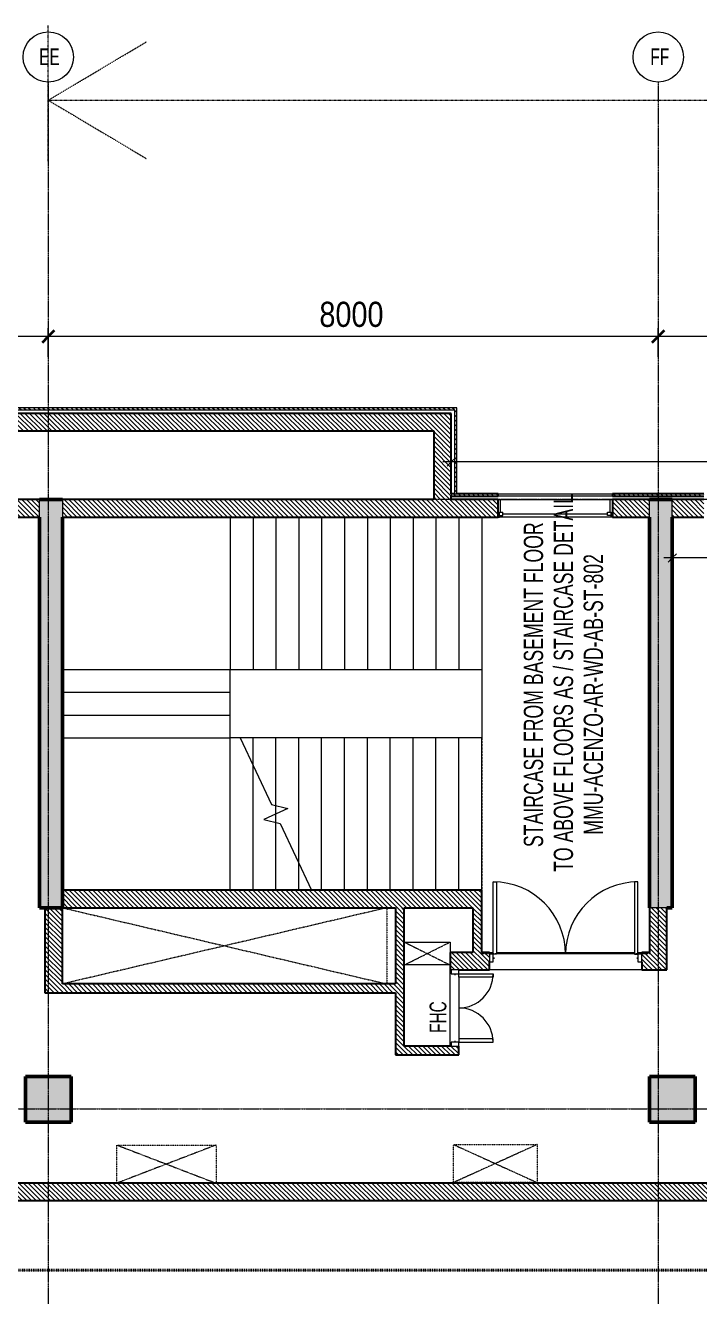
# Model space of a CAD drawing. Header units: millimetres. Extents: x -25222 to 91371, y -63339 to 20835.
# Drawn here: x 13435 to 22278, y 4147 to 20835 of the extents above; entities that cross this region are included whole.
import ezdxf

# ---------------------------------------------------------------- set-up
doc = ezdxf.new("R2010")
doc.units = ezdxf.units.MM
for name, pattern in [('Cut Out Line', [2, 1, -1]), ('Dash_2_', [6.35, 3.175, -3.175]), ('Grid Line', [22.225, 12.7, -3.175, 3.175, -3.175]), ('Overhead', [3.96875, 2.38125, -1.5875])]:
    doc.linetypes.add(name, pattern=pattern)
for name, color, linetype, lineweight in [('A-ANNO-DIMS', 211, 'Continuous', 9), ('A-ANNO-DIMS-110', 211, 'Continuous', 9), ('A-AREA', 32, 'Continuous', 5), ('A-DETL', 90, 'Continuous', 5), ('A-DETL-HDLN', 90, 'Dash_2_', 5), ('A-DOOR', 31, 'Continuous', 5), ('A-DOOR-FRAM', 31, 'Continuous', 5), ('A-GLAZ', 151, 'Continuous', 5), ('A-WALL', 113, 'Continuous', 5), ('A-WALL-PATT', 111, 'Continuous', 25), ('G-ANNO-TEXT', 231, 'Continuous', 9), ('S-COLS', 52, 'Continuous', 5), ('S-GRID', 1, 'Continuous', 9), ('S-GRID-IDEN', 1, 'Continuous', 9), ('S-STRS', 31, 'Continuous', 5), ('S-STRS-MBND', 31, 'Overhead', 5)]:
    doc.layers.add(name, color=color, linetype=linetype, lineweight=lineweight)
doc.styles.add('Swis721 Cn BT', font='swissc.ttf', dxfattribs={"width": 0.8, "height": 220})
doc.styles.add('Swis721 Cn BT_1', font='swissc.ttf', dxfattribs={"height": 330})
doc.styles.add('Swis721 Cn BT_10', font='swissc.ttf', dxfattribs={"width": 0.9, "height": 220})
doc.styles.add('Swis721 Cn BT_2', font='swissc.ttf', dxfattribs={"width": 0.8, "height": 253})
doc.dimstyles.new('Diagonal_-2_mm_Swiss', dxfattribs={"dimscale": 304.8, "dimtxt": 222.071065, "dimasz": 0.360892, "dimexe": 0.360892, "dimexo": 0.0625, "dimgap": 0.072178, "dimtad": 1, "dimdec": 0, "dimzin": 0, "dimdsep": 46, "dimtxsty": 'Swis721 Cn BT_10', "dimblk1": 'OBLIQUE', "dimblk2": 'OBLIQUE', "dimsah": 1, "dimcen": 0.09, "dimdle": 0.360892, "dimazin": 0, "dimtfac": 1, "dimtdec": 4, "dimtix": 1, "dimtmove": 0, "dimatfit": 3, "dimfxl": 0.541339, "dimfxlon": 1, "dimtvp": 1, "dimtolj": 1, "dimtzin": 0, "dimarcsym": 2})
doc.dimstyles.new('Diagonal_-_2_5_mm_Swiss_Feet_Metric', dxfattribs={"dimscale": 304.8, "dimtxt": 333.106598, "dimasz": 0.541339, "dimexe": 0.360892, "dimexo": 0.0625, "dimgap": 0.072178, "dimtad": 1, "dimdec": 0, "dimzin": 0, "dimdsep": 46, "dimtxsty": 'Swis721 Cn BT_1', "dimblk1": 'OBLIQUE', "dimblk2": 'OBLIQUE', "dimsah": 1, "dimcen": 0.09, "dimdle": 0.866142, "dimazin": 0, "dimtfac": 1, "dimtdec": 4, "dimtix": 1, "dimtmove": 0, "dimatfit": 3, "dimfxl": 0.866142, "dimfxlon": 1, "dimtvp": 1, "dimtolj": 1, "dimtzin": 0, "dimarcsym": 2})
pattern_1 = [(315, (14219.89, -54691.457), (30.869454, 30.869454), [])]

# ---------------------------------------------------------------- blocks, each defined once
blk = doc.blocks.new('M_Door-Passage-Double-Flush - FWD1 2_0-12334527-4_ FOURTH FLOOR - GA PLAN')
at = {"layer": 'A-DOOR'}
for p, q in [((-950, 96.35), (-950, 1046.35)), ((-950, 1046.35), (-905, 1046.35)), ((-905, 1046.35), (-905, 96.35)), ((950, 1046.35), (905, 1046.35)), ((905, 1046.35), (905, 96.35)), ((950, 96.35), (950, 1046.35)), ((-905, 96.35), (-950, 96.35)), ((905, 96.35), (950, 96.35))]:
    blk.add_line(p, q, dxfattribs=at)
for centre, start, end in [((-950, 96.35), 0, 90), ((950, 96.35), 90, 180)]:
    blk.add_arc(centre, 950, start, end, dxfattribs=at)
at = {"layer": 'A-DOOR-FRAM'}
for p, q in [((-950, 96.35), (-1000, 96.35)), ((-1000, 96.35), (-1000, -3.65)), ((-950, 46.5875), (-950, 96.35)), ((-934.125, 46.5875), (-950, 46.5875)), ((-950, -3.65), (-950, 45.5625)), ((-950, 45.5625), (-934.125, 45.5625)), ((-934.125, 45.5625), (-934.125, 46.5875)), ((950, 46.5875), (934.125, 46.5875)), ((934.125, 46.5875), (934.125, 45.5625)), ((934.125, 45.5625), (950, 45.5625)), ((950, 96.35), (950, 46.5875)), ((1000, 96.35), (950, 96.35)), ((950, 45.5625), (950, -3.65)), ((1000, -3.65), (1000, 96.35)), ((-1000, -3.65), (-950, -3.65)), ((950, -3.65), (1000, -3.65))]:
    blk.add_line(p, q, dxfattribs=at)
blk = doc.blocks.new('M_Door-Passage-Double-Flush - SHD 1_0-11714157-4_ FOURTH FLOOR - GA PLAN')
at = {"layer": 'A-DOOR'}
for p, q in [((-450, 63.85), (-450, 513.85)), ((-450, 513.85), (-405, 513.85)), ((-405, 513.85), (-405, 63.85)), ((450, 513.85), (405, 513.85)), ((405, 513.85), (405, 63.85)), ((450, 63.85), (450, 513.85)), ((-405, 63.85), (-450, 63.85)), ((405, 63.85), (450, 63.85))]:
    blk.add_line(p, q, dxfattribs=at)
for centre, start, end in [((-450, 63.85), 0, 90), ((450, 63.85), 90, 180)]:
    blk.add_arc(centre, 450, start, end, dxfattribs=at)
at = {"layer": 'A-DOOR-FRAM'}
for p, q in [((-450, 63.85), (-500, 63.85)), ((-500, 63.85), (-500, -36.15)), ((-450, 14.0875), (-450, 63.85)), ((-434.125, 14.0875), (-450, 14.0875)), ((-450, -36.15), (-450, 13.0625)), ((-450, 13.0625), (-434.125, 13.0625)), ((-434.125, 13.0625), (-434.125, 14.0875)), ((450, 14.0875), (434.125, 14.0875)), ((434.125, 14.0875), (434.125, 13.0625)), ((434.125, 13.0625), (450, 13.0625)), ((450, 63.85), (450, 14.0875)), ((500, 63.85), (450, 63.85)), ((450, 13.0625), (450, -36.15)), ((500, -36.15), (500, 63.85)), ((-500, -36.15), (-450, -36.15)), ((450, -36.15), (500, -36.15))]:
    blk.add_line(p, q, dxfattribs=at)
blk = doc.blocks.new('M_Fixed - 1500_2578-14861140-4_ FOURTH FLOOR - GA PLAN')
at = {"layer": 'A-GLAZ', "lineweight": 9}
for p, q in [((-750, 102), (-718, 102)), ((-718, -65), (-718, 102)), ((718, -65), (718, 102)), ((750, 102), (718, 102)), ((-750, -128), (-731, -128)), ((-731, -128), (-731, -65)), ((-731, -65), (-687, -65)), ((-731, -109), (-687, -109)), ((-687, -109), (-687, -65)), ((-687, -87), (687, -87)), ((687, -65), (731, -65)), ((687, -109), (687, -65)), ((731, -109), (687, -109)), ((731, -128), (731, -65)), ((749, -128), (731, -128))]:
    blk.add_line(p, q, dxfattribs=at)
blk = doc.blocks.new('Grid - M_Grid Head - Circle 2-3337206-4_ FOURTH FLOOR - GA PLAN')
at = {"layer": 'S-GRID-IDEN'}
blk.add_circle((0, 0), 3, dxfattribs=at)
blk = doc.blocks.new('DIMBLOCK18-4_ FOURTH FLOOR - GA PLAN')
at = {"layer": 'A-ANNO-DIMS-110', "transparency": 16777216}
for p, q in [((21735, 16486), (21735, 16860)), ((29735, 16486), (29735, 16860)), ((29735, 16750), (21735, 16750)), ((21735, 16750), (21735, 16486)), ((29735, 16750), (29735, 16486))]:
    blk.add_line(p, q, dxfattribs=at)
at = {"layer": 'A-ANNO-DIMS-110', "lineweight": 35, "transparency": 16777216}
for p, q in [((21735, 16750), (21653, 16667)), ((21735, 16750), (21818, 16832)), ((29735, 16750), (29653, 16667)), ((29735, 16750), (29818, 16832))]:
    blk.add_line(p, q, dxfattribs=at)
at = {"layer": 'A-ANNO-DIMS-110', "color": 0, "transparency": 16777216, "insert": (25291, 17207), "char_height": 330, "width": 1065.94, "attachment_point": 1, "line_spacing_factor": 0.961347, "style": 'Swis721 Cn BT_1'}
blk.add_mtext('8000', dxfattribs=at)
blk = doc.blocks.new('_Oblique')
at = {"color": 0, "linetype": 'ByBlock', "lineweight": -2}
blk.add_line((-0.5, -0.5), (0.5, 0.5), dxfattribs=at)
blk = doc.blocks.new('DIMBLOCK19-4_ FOURTH FLOOR - GA PLAN')
at = {"layer": 'A-ANNO-DIMS-110', "transparency": 16777216}
for p, q in [((13735, 16486), (13735, 16860)), ((21735, 16486), (21735, 16860)), ((21735, 16750), (13735, 16750)), ((13735, 16750), (13735, 16486)), ((21735, 16750), (21735, 16486))]:
    blk.add_line(p, q, dxfattribs=at)
at = {"layer": 'A-ANNO-DIMS-110', "lineweight": 35, "transparency": 16777216}
for p, q in [((13735, 16750), (13653, 16667)), ((13735, 16750), (13818, 16832)), ((21735, 16750), (21653, 16667)), ((21735, 16750), (21818, 16832))]:
    blk.add_line(p, q, dxfattribs=at)
at = {"layer": 'A-ANNO-DIMS-110', "color": 0, "transparency": 16777216, "insert": (17291, 17207), "char_height": 330, "width": 1065.94, "attachment_point": 1, "line_spacing_factor": 0.961347, "style": 'Swis721 Cn BT_1'}
blk.add_mtext('8000', dxfattribs=at)
blk = doc.blocks.new('DIMBLOCK20-4_ FOURTH FLOOR - GA PLAN')
at = {"layer": 'A-ANNO-DIMS-110', "transparency": 16777216}
for p, q in [((5735, 16486), (5735, 16860)), ((13735, 16486), (13735, 16860)), ((13735, 16750), (5735, 16750)), ((5735, 16750), (5735, 16486)), ((13735, 16750), (13735, 16486))]:
    blk.add_line(p, q, dxfattribs=at)
at = {"layer": 'A-ANNO-DIMS-110', "lineweight": 35, "transparency": 16777216}
for p, q in [((5735, 16750), (5653, 16667)), ((5735, 16750), (5818, 16832)), ((13735, 16750), (13653, 16667)), ((13735, 16750), (13818, 16832))]:
    blk.add_line(p, q, dxfattribs=at)
at = {"layer": 'A-ANNO-DIMS-110', "color": 0, "transparency": 16777216, "insert": (9291, 17207), "char_height": 330, "width": 1065.94, "attachment_point": 1, "line_spacing_factor": 0.961347, "style": 'Swis721 Cn BT_1'}
blk.add_mtext('8000', dxfattribs=at)
blk = doc.blocks.new('DIMBLOCK102-4_ FOURTH FLOOR - GA PLAN')
at = {"layer": 'A-ANNO-DIMS-110', "transparency": 16777216}
for p, q in [((19020, 14940), (19020, 15215)), ((61965, 14940), (61965, 15215)), ((62075, 15105), (18910, 15105)), ((19020, 15105), (19020, 14940)), ((61965, 15105), (61965, 14940))]:
    blk.add_line(p, q, dxfattribs=at)
at = {"layer": 'A-ANNO-DIMS-110', "lineweight": 18, "transparency": 16777216}
for p, q in [((19020, 15105), (18965, 15050)), ((19020, 15105), (19075, 15160)), ((61965, 15105), (61910, 15050)), ((61965, 15105), (62020, 15160))]:
    blk.add_line(p, q, dxfattribs=at)
at = {"layer": 'A-ANNO-DIMS-110', "color": 0, "transparency": 16777216, "insert": (40167, 15418), "char_height": 220, "width": 782.54, "attachment_point": 1, "line_spacing_factor": 0.961347, "style": 'Swis721 Cn BT_10'}
blk.add_mtext('42945', dxfattribs=at)
blk = doc.blocks.new('DIMBLOCK103-4_ FOURTH FLOOR - GA PLAN')
at = {"layer": 'A-ANNO-DIMS-110', "transparency": 16777216}
for p, q in [((21920, 13680), (21920, 13955)), ((29435, 14010), (29435, 13735)), ((29435, 13845), (29435, 14010)), ((29545, 13845), (21810, 13845)), ((21920, 13845), (21920, 13680))]:
    blk.add_line(p, q, dxfattribs=at)
at = {"layer": 'A-ANNO-DIMS-110', "lineweight": 18, "transparency": 16777216}
for p, q in [((21920, 13845), (21975, 13900)), ((29435, 13845), (29490, 13900)), ((21920, 13845), (21865, 13790)), ((29435, 13845), (29380, 13790))]:
    blk.add_line(p, q, dxfattribs=at)
at = {"layer": 'A-ANNO-DIMS-110', "color": 0, "transparency": 16777216, "insert": (25417, 14157), "char_height": 220, "width": 626.03, "attachment_point": 1, "line_spacing_factor": 0.961347, "style": 'Swis721 Cn BT_10'}
blk.add_mtext('7515', dxfattribs=at)

msp = doc.modelspace()

# ---------------------------------------------------------------- hatches: boundary and pattern name
at = {"layer": 'A-WALL-PATT', "lineweight": 5}
h = msp.add_hatch(dxfattribs=at)
h.set_pattern_fill('FP_1', color=9, style=0, pattern_type=2)
h.set_pattern_definition(pattern_1)
h.paths.add_polyline_path([(19095.1, 15786.3), (19095.1, 15816.3), (12860.1, 15816.3), (12860.1, 15786.3), (19065.1, 15786.3)], flags=0)
h.paths.add_polyline_path([(-19439.9, 15786.3), (-19394.9, 15786.3), (-14934.9, 15786.3), (-14934.9, 15816.3), (-19439.9, 15816.3), (-19439.9, 15786.3)], flags=0)
h = msp.add_hatch(dxfattribs=at)
h.set_pattern_fill('FP_1', color=9, style=0, pattern_type=2)
h.set_pattern_definition(pattern_1)
h.paths.add_polyline_path([(18790.1, 15511.3), (19020.1, 15511.3), (19020.1, 15741.3), (12860.1, 15741.3), (12860.1, 15511.3), (17052.8, 15511.3)], flags=0)
h.paths.add_polyline_path([(-15083.7, 15511.3), (-14934.9, 15511.3), (-14934.9, 15741.2), (-19164.9, 15741.3), (-19164.9, 15511.3), (-15164.9, 15511.3)], flags=0)
h = msp.add_hatch(dxfattribs=at)
h.set_pattern_fill('FP_1', color=9, style=0, pattern_type=2)
h.set_pattern_definition(pattern_1)
h.paths.add_polyline_path([(19095.1, 14686.3), (19095.1, 15786.3), (19065.1, 15786.3), (19065.1, 14686.3)], flags=0)
h = msp.add_hatch(dxfattribs=at)
h.set_pattern_fill('FP_1', color=9, style=0, pattern_type=2)
h.set_pattern_definition(pattern_1)
h.paths.add_polyline_path([(18889.2, 14611.3), (19020.1, 14611.3), (19020.1, 15511.3), (18790.1, 15511.3), (18790.1, 14611.3)], flags=0)
h = msp.add_hatch(dxfattribs=at)
h.set_pattern_fill('FP_1', color=9, style=0, pattern_type=2)
h.set_pattern_definition(pattern_1)
h.paths.add_polyline_path([(56005.1, 14656.3), (62040.1, 14656.3), (62040.1, 14686.3), (55835.1, 14686.3), (55835.1, 14656.3)], flags=0)
h.paths.add_polyline_path([(49135.1, 14656.3), (50335.1, 14656.3), (50335.1, 14686.3), (49135.1, 14686.3)], flags=0)
h.paths.add_polyline_path([(51835.1, 14656.3), (54335.1, 14656.3), (54335.1, 14686.3), (51835.1, 14686.3)], flags=0)
h.paths.add_polyline_path([(46335.1, 14656.3), (46335.1, 14686.3), (45135.1, 14686.3), (45135.1, 14656.3), (46035.1, 14656.3)], flags=0)
h.paths.add_polyline_path([(42335.1, 14656.3), (42335.1, 14686.3), (41135.1, 14686.3), (41135.1, 14656.3)], flags=0)
h.paths.add_polyline_path([(29435.1, 14656.3), (30335.1, 14656.3), (30335.1, 14686.3), (29135.1, 14686.3), (29135.1, 14656.3)], flags=0)
h.paths.add_polyline_path([(38335.1, 14656.3), (38335.1, 14686.3), (37135.1, 14686.3), (37135.1, 14656.3), (38035.1, 14656.3)], flags=0)
h.paths.add_polyline_path([(34335.1, 14656.3), (34335.1, 14686.3), (33135.1, 14686.3), (33135.1, 14656.3), (33580.1, 14656.3)], flags=0)
h.paths.add_polyline_path([(26335.1, 14656.3), (26335.1, 14686.3), (25135.1, 14686.3), (25135.1, 14656.3), (26234.7, 14656.3)], flags=0)
h.paths.add_polyline_path([(22335.1, 14656.3), (22335.1, 14686.3), (21135.1, 14686.3), (21135.1, 14656.3), (21922.6, 14656.3)], flags=0)
h.paths.add_polyline_path([(19020.1, 14656.3), (19635.1, 14656.3), (19635.1, 14686.3), (19020.1, 14686.3)], flags=0)
h = msp.add_hatch(dxfattribs=at)
h.set_pattern_fill('FP_1', color=9, style=0, pattern_type=2)
h.set_pattern_definition(pattern_1)
h.paths.add_polyline_path([(12360.1, 14381.3), (13620.1, 14381.3), (13620.1, 14611.3), (12360.1, 14611.3)], flags=0)
for points in [[(13620.1, 9251.3), (13920.1, 9251.3), (13920.1, 14611.3), (13620.1, 14611.3), (13620.1, 9481.3)], [(21920.1, 9251.3), (21920.1, 14611.3), (21620.1, 14611.3), (21620.1, 9251.3), (21850.1, 9251.3)]]:
    msp.add_hatch(color=55, dxfattribs=at).paths.add_polyline_path(points, flags=0)
h = msp.add_hatch(dxfattribs=at)
h.set_pattern_fill('FP_1', color=9, style=0, pattern_type=2)
h.set_pattern_definition(pattern_1)
h.paths.add_polyline_path([(19020.1, 14381.3), (19020.1, 14611.3), (13920.1, 14611.3), (13920.1, 14381.3), (18889.2, 14381.3)], flags=0)
h = msp.add_hatch(dxfattribs=at)
h.set_pattern_fill('FP_1', color=9, style=0, pattern_type=2)
h.set_pattern_definition(pattern_1)
h.paths.add_polyline_path([(21620.1, 14381.3), (21620.1, 14611.3), (21135.1, 14611.3), (21135.1, 14381.3), (21620.1, 14381.3)], flags=0)
h.paths.add_polyline_path([(22335.1, 14381.3), (22335.1, 14611.3), (21920.1, 14611.3), (21920.1, 14381.3)], flags=0)
h.paths.add_polyline_path([(19420.1, 14381.3), (19635.1, 14381.3), (19635.1, 14611.3), (19020.1, 14611.3), (19020.1, 14381.3), (19120.1, 14381.3)], flags=0)
h.paths.add_polyline_path([(50335.1, 14381.3), (50335.1, 14611.3), (49135.1, 14611.3), (49135.1, 14381.3)], flags=0)
h.paths.add_polyline_path([(53505.1, 14381.3), (53505.1, 14611.3), (51835.1, 14611.3), (51835.1, 14381.3)], flags=0)
h.paths.add_polyline_path([(46035.1, 14381.3), (46335.1, 14381.3), (46335.1, 14611.3), (46035.1, 14611.3), (46035.1, 14553.7)], flags=0)
h.paths.add_polyline_path([(45135.1, 14381.3), (45435.1, 14381.3), (45435.1, 14611.3), (45135.1, 14611.3)], flags=0)
h.paths.add_polyline_path([(33135.1, 14381.3), (34335.1, 14381.3), (34335.1, 14611.3), (33135.1, 14611.3)], flags=0)
h.paths.add_polyline_path([(38335.1, 14381.3), (38335.1, 14611.3), (38035.1, 14611.3), (38035.1, 14381.3)], flags=0)
h.paths.add_polyline_path([(41135.1, 14381.3), (42335.1, 14381.3), (42335.1, 14611.3), (41135.1, 14611.3)], flags=0)
h.paths.add_polyline_path([(37135.1, 14381.3), (37435.1, 14381.3), (37435.1, 14611.3), (37135.1, 14611.3)], flags=0)
h.paths.add_polyline_path([(26234.7, 14381.3), (26335.1, 14381.3), (26335.1, 14611.3), (25135.1, 14611.3), (25135.1, 14381.3)], flags=0)
h.paths.add_polyline_path([(29435.1, 14381.3), (29435.1, 14611.3), (29135.1, 14611.3), (29135.1, 14381.3)], flags=0)
h.paths.add_polyline_path([(30035.1, 14381.3), (30335.1, 14381.3), (30335.1, 14611.3), (30035.1, 14611.3), (30035.1, 14553.7)], flags=0)
h = msp.add_hatch(dxfattribs=at)
h.set_pattern_fill('FP_1', color=9, style=0, pattern_type=2)
h.set_pattern_definition(pattern_1)
h.paths.add_polyline_path([(18290.1, 9251.3), (19420.1, 9251.3), (19420.1, 9481.3), (13920.1, 9481.2), (13920.1, 9251.3), (17052.8, 9251.3)], flags=0)
h = msp.add_hatch(dxfattribs=at)
h.set_pattern_fill('FP_1', color=9, style=0, pattern_type=2)
h.set_pattern_definition(pattern_1)
h.paths.add_polyline_path([(13690.1, 8136.3), (13920.1, 8136.3), (13920.1, 9251.3), (13690.1, 9251.3)], flags=0)
h = msp.add_hatch(dxfattribs=at)
h.set_pattern_fill('FP_1', color=9, style=0, pattern_type=2)
h.set_pattern_definition(pattern_1)
h.paths.add_polyline_path([(18290.1, 7321.3), (18405.1, 7321.3), (18405.1, 9251.3), (18290.1, 9251.3), (18290.1, 7436.3)], flags=0)
h = msp.add_hatch(dxfattribs=at)
h.set_pattern_fill('FP_1', color=9, style=0, pattern_type=2)
h.set_pattern_definition(pattern_1)
h.paths.add_polyline_path([(19420.1, 8436.3), (19420.1, 9251.3), (19305.1, 9251.3), (19305.1, 8436.3), (19420.1, 8436.3)], flags=0)
h = msp.add_hatch(dxfattribs=at)
h.set_pattern_fill('FP_1', color=9, style=0, pattern_type=2)
h.set_pattern_definition(pattern_1)
h.paths.add_polyline_path([(21842.1, 8666.3), (21850.1, 8666.3), (21850.1, 9251.3), (21620.1, 9251.3), (21620.1, 8666.3)], flags=0)
h = msp.add_hatch(dxfattribs=at)
h.set_pattern_fill('FP_1', color=9, style=0, pattern_type=2)
h.set_pattern_definition(pattern_1)
h.paths.add_polyline_path([(19070.4, 8436.2), (19305.1, 8436.2), (19305.1, 8666.2), (19005.1, 8666.2), (19005.1, 8436.2), (19069.3, 8436.2)], flags=0)
h = msp.add_hatch(dxfattribs=at)
h.set_pattern_fill('FP_1', color=9, style=0, pattern_type=2)
h.set_pattern_definition(pattern_1)
h.paths.add_polyline_path([(19520.1, 8436.3), (19520.1, 8666.3), (19420.1, 8666.2), (19420.1, 8436.3)], flags=0)
h.paths.add_polyline_path([(21620.1, 8436.3), (21850.1, 8436.3), (21850.1, 8666.3), (21520.1, 8666.3), (21520.1, 8436.3), (21620.1, 8436.3)], flags=0)
h = msp.add_hatch(dxfattribs=at)
h.set_pattern_fill('FP_1', color=9, style=0, pattern_type=2)
h.set_pattern_definition(pattern_1)
h.paths.add_polyline_path([(17052.8, 8136.3), (18290.1, 8136.3), (18290.1, 8251.3), (13920.1, 8251.3), (13920.1, 8136.3), (16120.1, 8136.3)], flags=0)
h = msp.add_hatch(dxfattribs=at)
h.set_pattern_fill('FP_1', color=9, style=0, pattern_type=2)
h.set_pattern_definition(pattern_1)
h.paths.add_polyline_path([(19069.3, 7321.3), (19120.1, 7321.3), (19120.1, 7436.2), (18405.1, 7436.3), (18405.1, 7321.3), (19020.1, 7321.3)], flags=0)
h = msp.add_hatch(dxfattribs=at)
h.set_pattern_fill('FP_1', color=9, style=0, pattern_type=2)
h.set_pattern_definition(pattern_1)
h.paths.add_polyline_path([(51943.8, 5406.3), (53505.1, 5406.3), (53505.1, 5636.3), (-10104.9, 5636.3), (-10104.9, 5406.3), (48271.1, 5406.3)], flags=0)
at = {"layer": 'S-COLS'}
for points in [[(13920.1, 6436.3), (14035.1, 6436.3), (14035.1, 7036.3), (13435.1, 7036.3), (13435.1, 6436.3), (13620.1, 6436.3)], [(22220.1, 6436.3), (22220.1, 7036.3), (21620.1, 7036.3), (21620.1, 6436.3)]]:
    msp.add_hatch(color=8, dxfattribs=at).paths.add_polyline_path(points, flags=0)

# ---------------------------------------------------------------- linework, layer by layer
at = {"layer": 'A-AREA'}
msp.add_line((21520.1, 8436.3), (19520.1, 8436.3), dxfattribs=at)
at = {"layer": 'A-DETL', "linetype": 'Cut Out Line'}
for p, q in [((18175.1, 9251.3), (13920.1, 8251.3)), ((13920.1, 9251.2), (18175.1, 8251.3)), ((18175.1, 9251.3), (18175.1, 8251.3)), ((18405.1, 8501.1), (19005.1, 8801.1)), ((18405.1, 8801.1), (19005.1, 8501.1)), ((14635, 6136.3), (15935, 6136.3)), ((14635, 5636.3), (14635, 6136.3)), ((15935, 6136.3), (14635, 5636.3)), ((14635, 6136.3), (15935, 5636.3)), ((15935, 6136.3), (15935, 5636.3)), ((19049.2, 6143.6), (20149.2, 6143.6)), ((19049.2, 5643.6), (19049.2, 6143.6)), ((20149.2, 6143.6), (19049.2, 5643.6)), ((19049.2, 6143.6), (20149.2, 5643.6)), ((20149.2, 6143.6), (20149.2, 5643.6)), ((20149.2, 5643.6), (19049.2, 5643.6))]:
    msp.add_line(p, q, dxfattribs=at)
at = {"layer": 'A-DETL'}
for p, q in [((18405.1, 8801.1), (19005.1, 8801.1)), ((19005.1, 8801.1), (19005.1, 8501.1)), ((19005.1, 8501.1), (18405.1, 8501.1))]:
    msp.add_line(p, q, dxfattribs=at)
at = {"layer": 'A-DETL', "linetype": 'Cut Out Line', "lineweight": 40}
msp.add_line((23855.1, 4492.2), (12846.4, 4492.2), dxfattribs=at)
at = {"layer": 'A-DETL-HDLN'}
for p, q in [((13733.7, 19052.7), (13733.7, 20834.8)), ((13733.7, 19852.7), (15022.8, 20619.7)), ((13733.7, 19852.7), (15022.8, 19085.8)), ((13733.7, 19852.7), (37805.1, 19852.7))]:
    msp.add_line(p, q, dxfattribs=at)
at = {"layer": 'A-WALL'}
for p, q in [((19095.1, 15816.3), (12860.1, 15816.3)), ((12860.1, 15786.3), (19065.1, 15786.3)), ((19065.1, 15786.3), (19065.1, 14686.3)), ((19095.1, 14686.3), (19095.1, 15816.3)), ((19020.1, 14686.3), (19020.1, 14656.3)), ((19065.1, 14686.3), (19095.1, 14686.3)), ((19635.1, 14686.3), (21135.1, 14686.3)), ((13620.1, 14381.3), (13620.1, 14611.3)), ((13920.1, 14611.3), (13920.1, 14381.3)), ((21135.1, 14656.3), (19635.1, 14656.3)), ((19635.1, 14611.3), (21135.1, 14611.3)), ((21620.1, 14381.3), (21620.1, 14611.3)), ((21920.1, 14381.3), (21920.1, 14611.3)), ((21135.1, 14381.3), (19635.1, 14381.3)), ((21850.1, 9251.3), (21620.1, 9251.3)), ((19005.1, 7436.3), (19005.1, 8436.2)), ((19120.1, 8341.2), (19120.1, 7531.2))]:
    msp.add_line(p, q, dxfattribs=at)
at = {"layer": 'A-WALL', "lineweight": 25}
for p, q in [((19020.1, 15741.3), (12860.1, 15741.3)), ((19020.1, 14686.3), (19020.1, 15741.3)), ((13090.1, 15511.3), (18790.1, 15511.3)), ((18790.1, 15511.3), (18790.1, 14611.3)), ((19065.1, 14686.3), (19020.1, 14686.3)), ((19635.1, 14686.3), (19095.1, 14686.3)), ((19635.1, 14656.3), (19635.1, 14686.3)), ((22335.1, 14686.3), (21135.1, 14686.3)), ((21135.1, 14686.3), (21135.1, 14656.3)), ((13620.1, 14611.3), (13090.1, 14611.3)), ((18790.1, 14611.3), (13920.1, 14611.3)), ((19020.1, 14656.3), (19635.1, 14656.3)), ((19020.1, 14611.3), (19020.1, 14656.3)), ((19635.1, 14611.3), (19020.1, 14611.3)), ((19635.1, 14381.3), (19635.1, 14611.3)), ((21135.1, 14656.3), (22335.1, 14656.3)), ((21620.1, 14611.3), (21135.1, 14611.3)), ((21135.1, 14611.3), (21135.1, 14381.3)), ((22335.1, 14611.3), (21920.1, 14611.3)), ((12360.1, 14381.3), (13620.1, 14381.3)), ((13920.1, 14381.3), (19635.1, 14381.3)), ((21135.1, 14381.3), (21620.1, 14381.3)), ((21920.1, 14381.3), (22335.1, 14381.3)), ((19420.1, 9481.3), (13920.1, 9481.3)), ((13920.1, 9481.3), (13920.1, 9251.3)), ((19420.1, 8666.3), (19420.1, 9481.3)), ((13690.1, 9251.3), (13690.1, 8136.3)), ((13920.1, 9251.3), (13690.1, 9251.3)), ((13920.1, 8251.3), (13920.1, 9251.3)), ((13920.1, 9251.3), (18290.1, 9251.3)), ((18290.1, 9251.3), (18290.1, 8251.3)), ((18405.1, 9251.3), (19305.1, 9251.3)), ((18405.1, 7436.3), (18405.1, 9251.3)), ((19305.1, 9251.3), (19305.1, 8666.2)), ((21620.1, 9251.3), (21620.1, 8666.3)), ((21850.1, 8436.3), (21850.1, 9251.3)), ((19305.1, 8666.2), (19005.1, 8666.2)), ((19005.1, 8666.2), (19005.1, 8436.2)), ((19520.1, 8666.3), (19420.1, 8666.3)), ((19520.1, 8641.3), (19520.1, 8666.3)), ((19520.1, 8436.3), (19520.1, 8541.3)), ((21620.1, 8666.3), (21520.1, 8666.3)), ((21520.1, 8666.3), (21520.1, 8641.3)), ((21520.1, 8541.3), (21520.1, 8436.3)), ((19005.1, 8436.2), (19020.1, 8436.2)), ((19120.1, 8436.2), (19305.1, 8436.2)), ((19305.1, 8436.3), (19520.1, 8436.3)), ((21520.1, 8436.3), (21850.1, 8436.3)), ((18290.1, 8251.3), (13920.1, 8251.3)), ((13690.1, 8136.3), (18290.1, 8136.3)), ((18290.1, 8136.3), (18290.1, 7321.3)), ((19020.1, 7436.3), (18405.1, 7436.3)), ((19120.1, 7321.3), (19120.1, 7436.2)), ((18290.1, 7321.3), (19120.1, 7321.3)), ((53505.1, 5636.3), (-10104.9, 5636.3)), ((-10334.9, 5406.3), (53505.1, 5406.3))]:
    msp.add_line(p, q, dxfattribs=at)
at = {"layer": 'A-WALL', "lineweight": 50}
for p, q in [((13920.1, 14611.3), (13620.1, 14611.3)), ((21920.1, 14611.3), (21620.1, 14611.3)), ((13620.1, 14381.3), (13620.1, 9251.3)), ((13920.1, 9251.3), (13920.1, 14381.3)), ((21620.1, 14381.3), (21620.1, 9251.3)), ((21920.1, 9251.3), (21920.1, 14381.3)), ((13620.1, 9251.3), (13920.1, 9251.3)), ((21850.1, 9251.3), (21920.1, 9251.3))]:
    msp.add_line(p, q, dxfattribs=at)
at = {"layer": 'S-COLS', "color": 250, "lineweight": 50}
for p, q in [((14035.1, 7036.3), (13435.1, 7036.3)), ((13435.1, 7036.3), (13435.1, 6436.3)), ((14035.1, 6436.3), (14035.1, 7036.3)), ((22220.1, 7036.3), (21620.1, 7036.3)), ((21620.1, 7036.3), (21620.1, 6436.3)), ((22220.1, 6436.3), (22220.1, 7036.3)), ((13435.1, 6436.3), (14035.1, 6436.3)), ((21620.1, 6436.3), (22220.1, 6436.3))]:
    msp.add_line(p, q, dxfattribs=at)
at = {"layer": 'S-GRID', "linetype": 'Grid Line'}
for p, q in [((13735.1, 20089.7), (13735.1, -62440.6)), ((21735.1, 20089.7), (21735.1, -62440.6)), ((90711.2, 14611.3), (-24562.2, 14611.3)), ((-24562.2, 6611.3), (90711.2, 6611.3))]:
    msp.add_line(p, q, dxfattribs=at)
at = {"layer": 'S-STRS'}
for p, q in [((16120.1, 14381.3), (16120.1, 12381.3)), ((16420.1, 14381.3), (16420.1, 12381.3)), ((16720.1, 14381.3), (16720.1, 12381.3)), ((17020.1, 14381.3), (17020.1, 12381.3)), ((17320.1, 14381.3), (17320.1, 12381.3)), ((17620.1, 14381.3), (17620.1, 12381.3)), ((17920.1, 14381.3), (17920.1, 12381.3)), ((18220.1, 14381.3), (18220.1, 12381.3)), ((18520.1, 14381.3), (18520.1, 12381.3)), ((18820.1, 14381.3), (18820.1, 12381.3)), ((19120.1, 14381.3), (19120.1, 12381.3)), ((19420.1, 14381.3), (19420.1, 12381.3)), ((13920.1, 12381.3), (16120.1, 12381.3)), ((16120.1, 12381.3), (16420.1, 12381.3)), ((16120.1, 12081.3), (16120.1, 12381.3)), ((16420.1, 12381.3), (16720.1, 12381.3)), ((16720.1, 12381.3), (17020.1, 12381.3)), ((17020.1, 12381.3), (17320.1, 12381.3)), ((17320.1, 12381.3), (17620.1, 12381.3)), ((17620.1, 12381.3), (17920.1, 12381.3)), ((17920.1, 12381.3), (18220.1, 12381.3)), ((18220.1, 12381.3), (18520.1, 12381.3)), ((18520.1, 12381.3), (18820.1, 12381.3)), ((18820.1, 12381.3), (19120.1, 12381.3)), ((19120.1, 12381.3), (19420.1, 12381.3)), ((19420.1, 12381.3), (19420.1, 11481.3)), ((13920.1, 12081.3), (16120.1, 12081.3)), ((16120.1, 11781.3), (16120.1, 12081.3)), ((13920.1, 11781.3), (16120.1, 11781.3)), ((16120.1, 11481.3), (16120.1, 11781.3)), ((13920.1, 11481.3), (16120.1, 11481.3)), ((16120.1, 9481.3), (16120.1, 11481.3)), ((16253.8, 11481.3), (16120.1, 11481.3)), ((16420.1, 11481.3), (16253.8, 11481.3)), ((16720.1, 11481.3), (16420.1, 11481.3)), ((16420.1, 11124.6), (16420.1, 11481.3)), ((17020.1, 11481.3), (16720.1, 11481.3)), ((16720.1, 10591.7), (16720.1, 11481.3)), ((17320.1, 11481.3), (17020.1, 11481.3)), ((17020.1, 9837.9), (17020.1, 11481.3)), ((17620.1, 11481.3), (17320.1, 11481.3)), ((17320.1, 9481.3), (17320.1, 11481.3)), ((17920.1, 11481.3), (17620.1, 11481.3)), ((17620.1, 9481.3), (17620.1, 11481.3)), ((18220.1, 11481.3), (17920.1, 11481.3)), ((17920.1, 9481.3), (17920.1, 11481.3)), ((18520.1, 11481.3), (18220.1, 11481.3)), ((18220.1, 9481.3), (18220.1, 11481.3)), ((18820.1, 11481.3), (18520.1, 11481.3)), ((18520.1, 9481.3), (18520.1, 11481.3)), ((19120.1, 11481.3), (18820.1, 11481.3)), ((18820.1, 9481.3), (18820.1, 11481.3)), ((19420.1, 11481.3), (19120.1, 11481.3)), ((19120.1, 9481.3), (19120.1, 11481.3)), ((19420.1, 9481.3), (19420.1, 11481.3)), ((16420.1, 9481.3), (16420.1, 11124.6)), ((16720.1, 10481.3), (16720.1, 10591.7)), ((16720.1, 10370.8), (16720.1, 10481.3)), ((16720.1, 9481.3), (16720.1, 10370.8)), ((17020.1, 9481.3), (17020.1, 9837.9)), ((19520.1, 8666.3), (19570.1, 8666.3)), ((19520.1, 8651.3), (19570.1, 8651.3)), ((19615.1, 8666.3), (21425.1, 8666.3)), ((19615.1, 8651.3), (21425.1, 8651.3)), ((21470.1, 8666.3), (21520.1, 8666.3)), ((21470.1, 8651.3), (21520.1, 8651.3))]:
    msp.add_line(p, q, dxfattribs=at)
at = {"layer": 'S-STRS', "linetype": 'Overhead'}
for p, q in [((16120.1, 14381.3), (16120.1, 12381.3)), ((16420.1, 14381.3), (16420.1, 12381.3)), ((16720.1, 14381.3), (16720.1, 12381.3)), ((17020.1, 14381.3), (17020.1, 12381.3)), ((17320.1, 14381.3), (17320.1, 12381.3)), ((17620.1, 14381.3), (17620.1, 12381.3)), ((17920.1, 14381.3), (17920.1, 12381.3)), ((18220.1, 14381.3), (18220.1, 12381.3)), ((18520.1, 14381.3), (18520.1, 12381.3)), ((18820.1, 14381.3), (18820.1, 12381.3)), ((19120.1, 14381.3), (19120.1, 12381.3)), ((19420.1, 14381.3), (19420.1, 12381.3)), ((13920.1, 12381.3), (16120.1, 12381.3)), ((13920.1, 12081.3), (16120.1, 12081.3)), ((13920.1, 11781.3), (16120.1, 11781.3)), ((13920.1, 11481.3), (16120.1, 11481.3)), ((16120.1, 9481.3), (16120.1, 11481.3)), ((16420.1, 11124.6), (16420.1, 11481.3)), ((16720.1, 10591.7), (16720.1, 11481.3)), ((17020.1, 9837.9), (17020.1, 11481.3)), ((17320.1, 9481.3), (17320.1, 11481.3)), ((17620.1, 9481.3), (17620.1, 11481.3)), ((17920.1, 9481.3), (17920.1, 11481.3)), ((18220.1, 9481.3), (18220.1, 11481.3)), ((18520.1, 9481.3), (18520.1, 11481.3)), ((18820.1, 9481.3), (18820.1, 11481.3)), ((19120.1, 9481.3), (19120.1, 11481.3)), ((19420.1, 9481.3), (19420.1, 11481.3)), ((16420.1, 9481.3), (16420.1, 11124.6)), ((16720.1, 10481.3), (16720.1, 10591.7)), ((16720.1, 10370.8), (16720.1, 10481.3)), ((16720.1, 9481.3), (16720.1, 10370.8)), ((17020.1, 9481.3), (17020.1, 9837.9))]:
    msp.add_line(p, q, dxfattribs=at)
at = {"layer": 'S-STRS-MBND'}
for p, q in [((13920.1, 14381.3), (13920.1, 12081.3)), ((16120.1, 14381.3), (13920.1, 14381.3)), ((13920.1, 14381.3), (13920.1, 12081.3)), ((16120.1, 14381.3), (13920.1, 14381.3)), ((13920.1, 14381.3), (13920.1, 12081.3)), ((16120.1, 14381.3), (13920.1, 14381.3)), ((16120.1, 14381.3), (16120.1, 12381.3)), ((16120.1, 14381.3), (16120.1, 12381.3)), ((16120.1, 14381.3), (16120.1, 12381.3)), ((16120.1, 14381.3), (19420.1, 14381.3)), ((16120.1, 14381.3), (19420.1, 14381.3)), ((16120.1, 14381.3), (19420.1, 14381.3)), ((16120.1, 14381.3), (16120.1, 12381.3)), ((16120.1, 14381.3), (16120.1, 12381.3)), ((16120.1, 14381.3), (16120.1, 12381.3)), ((16420.1, 14381.3), (16420.1, 12381.3)), ((16420.1, 14381.3), (16420.1, 12381.3)), ((16420.1, 14381.3), (16420.1, 12381.3)), ((16420.1, 14381.3), (16420.1, 12381.3)), ((16420.1, 14381.3), (16420.1, 12381.3)), ((16420.1, 14381.3), (16420.1, 12381.3)), ((16720.1, 14381.3), (16720.1, 12381.3)), ((16720.1, 14381.3), (16720.1, 12381.3)), ((16720.1, 14381.3), (16720.1, 12381.3)), ((16720.1, 14381.3), (16720.1, 12381.3)), ((16720.1, 14381.3), (16720.1, 12381.3)), ((16720.1, 14381.3), (16720.1, 12381.3)), ((17020.1, 14381.3), (17020.1, 12381.3)), ((17020.1, 14381.3), (17020.1, 12381.3)), ((17020.1, 14381.3), (17020.1, 12381.3)), ((17020.1, 14381.3), (17020.1, 12381.3)), ((17020.1, 14381.3), (17020.1, 12381.3)), ((17020.1, 14381.3), (17020.1, 12381.3)), ((17320.1, 14381.3), (17320.1, 12381.3)), ((17320.1, 14381.3), (17320.1, 12381.3)), ((17320.1, 14381.3), (17320.1, 12381.3)), ((17320.1, 14381.3), (17320.1, 12381.3)), ((17320.1, 14381.3), (17320.1, 12381.3)), ((17320.1, 14381.3), (17320.1, 12381.3)), ((17620.1, 14381.3), (17620.1, 12381.3)), ((17620.1, 14381.3), (17620.1, 12381.3)), ((17620.1, 14381.3), (17620.1, 12381.3)), ((17620.1, 14381.3), (17620.1, 12381.3)), ((17620.1, 14381.3), (17620.1, 12381.3)), ((17620.1, 14381.3), (17620.1, 12381.3)), ((17920.1, 14381.3), (17920.1, 12381.3)), ((17920.1, 14381.3), (17920.1, 12381.3)), ((17920.1, 14381.3), (17920.1, 12381.3)), ((17920.1, 14381.3), (17920.1, 12381.3)), ((17920.1, 14381.3), (17920.1, 12381.3)), ((17920.1, 14381.3), (17920.1, 12381.3)), ((18220.1, 14381.3), (18220.1, 12381.3)), ((18220.1, 14381.3), (18220.1, 12381.3)), ((18220.1, 14381.3), (18220.1, 12381.3)), ((18220.1, 14381.3), (18220.1, 12381.3)), ((18220.1, 14381.3), (18220.1, 12381.3)), ((18220.1, 14381.3), (18220.1, 12381.3)), ((18520.1, 14381.3), (18520.1, 12381.3)), ((18520.1, 14381.3), (18520.1, 12381.3)), ((18520.1, 14381.3), (18520.1, 12381.3)), ((18520.1, 14381.3), (18520.1, 12381.3)), ((18520.1, 14381.3), (18520.1, 12381.3)), ((18520.1, 14381.3), (18520.1, 12381.3)), ((18820.1, 14381.3), (18820.1, 12381.3)), ((18820.1, 14381.3), (18820.1, 12381.3)), ((18820.1, 14381.3), (18820.1, 12381.3)), ((18820.1, 14381.3), (18820.1, 12381.3)), ((18820.1, 14381.3), (18820.1, 12381.3)), ((18820.1, 14381.3), (18820.1, 12381.3)), ((19120.1, 14381.3), (19120.1, 12381.3)), ((19120.1, 14381.3), (19120.1, 12381.3)), ((19120.1, 14381.3), (19120.1, 12381.3)), ((19120.1, 14381.3), (19120.1, 12381.3)), ((19120.1, 14381.3), (19120.1, 12381.3)), ((19120.1, 14381.3), (19120.1, 12381.3)), ((21620.1, 14381.3), (19420.1, 14381.3)), ((21620.1, 14381.3), (19420.1, 14381.3)), ((21620.1, 14381.3), (19420.1, 14381.3)), ((19420.1, 14381.3), (19420.1, 12381.3)), ((19420.1, 14381.3), (19420.1, 12381.3)), ((19420.1, 14381.3), (19420.1, 12381.3)), ((19420.1, 14381.3), (19420.1, 12381.3)), ((19420.1, 14381.3), (19420.1, 12381.3)), ((19420.1, 14381.3), (19420.1, 12381.3)), ((21620.1, 8651.3), (21620.1, 14381.3)), ((21620.1, 8651.3), (21620.1, 14381.3)), ((21620.1, 8651.3), (21620.1, 14381.3)), ((16120.1, 12081.3), (16120.1, 12381.3)), ((16120.1, 12081.3), (16120.1, 12381.3)), ((16120.1, 12081.3), (16120.1, 12381.3)), ((16120.1, 12381.3), (19420.1, 12381.3)), ((16120.1, 12381.3), (19420.1, 12381.3)), ((16120.1, 12381.3), (19420.1, 12381.3)), ((19420.1, 12381.3), (19420.1, 8651.3)), ((19420.1, 12381.3), (19420.1, 11481.3)), ((19420.1, 12381.3), (19420.1, 11481.3)), ((13920.1, 12081.3), (16120.1, 12081.3)), ((13920.1, 12081.3), (16120.1, 12081.3)), ((13920.1, 12081.3), (16120.1, 12081.3)), ((13920.1, 11781.3), (13920.1, 12081.3)), ((13920.1, 11781.3), (13920.1, 12081.3)), ((13920.1, 11781.3), (13920.1, 12081.3)), ((13920.1, 12081.3), (16120.1, 12081.3)), ((13920.1, 12081.3), (16120.1, 12081.3)), ((13920.1, 12081.3), (16120.1, 12081.3)), ((16120.1, 11781.3), (16120.1, 12081.3)), ((16120.1, 11781.3), (16120.1, 12081.3)), ((16120.1, 11781.3), (16120.1, 12081.3)), ((13920.1, 11781.3), (13920.1, 9481.3)), ((13920.1, 11781.3), (13920.1, 9481.3)), ((13920.1, 11781.3), (13920.1, 9481.3)), ((13920.1, 11781.3), (16120.1, 11781.3)), ((13920.1, 11781.3), (16120.1, 11781.3)), ((13920.1, 11781.3), (16120.1, 11781.3)), ((13920.1, 11781.3), (16120.1, 11781.3)), ((13920.1, 11781.3), (16120.1, 11781.3)), ((13920.1, 11781.3), (16120.1, 11781.3)), ((16120.1, 11481.3), (16120.1, 11781.3)), ((16120.1, 11481.3), (16120.1, 11781.3)), ((16120.1, 11481.3), (16120.1, 11781.3)), ((16120.1, 9481.3), (16120.1, 11481.3)), ((16120.1, 9481.3), (16120.1, 11481.3)), ((16120.1, 9481.3), (16120.1, 11481.3)), ((19420.1, 11481.3), (16120.1, 11481.3)), ((19420.1, 11481.3), (16120.1, 11481.3)), ((16253.8, 11481.3), (16120.1, 11481.3)), ((16120.1, 9481.3), (16120.1, 11481.3)), ((16120.1, 9481.3), (16120.1, 11481.3)), ((16120.1, 9481.3), (16120.1, 11481.3)), ((16420.1, 9481.3), (16420.1, 11481.3)), ((16420.1, 9481.3), (16420.1, 11481.3)), ((16420.1, 9481.3), (16420.1, 11481.3)), ((16420.1, 9481.3), (16420.1, 11481.3)), ((16720.1, 9481.3), (16720.1, 11481.3)), ((16720.1, 9481.3), (16720.1, 11481.3)), ((16720.1, 9481.3), (16720.1, 11481.3)), ((16720.1, 9481.3), (16720.1, 11481.3)), ((17020.1, 9481.3), (17020.1, 11481.3)), ((17020.1, 9481.3), (17020.1, 11481.3)), ((17020.1, 9481.3), (17020.1, 11481.3)), ((17020.1, 9481.3), (17020.1, 11481.3)), ((17320.1, 9481.3), (17320.1, 11481.3)), ((17320.1, 9481.3), (17320.1, 11481.3)), ((17320.1, 9481.3), (17320.1, 11481.3)), ((17320.1, 9481.3), (17320.1, 11481.3)), ((17620.1, 9481.3), (17620.1, 11481.3)), ((17620.1, 9481.3), (17620.1, 11481.3)), ((17620.1, 9481.3), (17620.1, 11481.3)), ((17620.1, 9481.3), (17620.1, 11481.3)), ((17920.1, 9481.3), (17920.1, 11481.3)), ((17920.1, 9481.3), (17920.1, 11481.3)), ((17920.1, 9481.3), (17920.1, 11481.3)), ((17920.1, 9481.3), (17920.1, 11481.3)), ((18220.1, 9481.3), (18220.1, 11481.3)), ((18220.1, 9481.3), (18220.1, 11481.3)), ((18220.1, 9481.3), (18220.1, 11481.3)), ((18220.1, 9481.3), (18220.1, 11481.3)), ((18520.1, 9481.3), (18520.1, 11481.3)), ((18520.1, 9481.3), (18520.1, 11481.3)), ((18520.1, 9481.3), (18520.1, 11481.3)), ((18520.1, 9481.3), (18520.1, 11481.3)), ((18820.1, 9481.3), (18820.1, 11481.3)), ((18820.1, 9481.3), (18820.1, 11481.3)), ((18820.1, 9481.3), (18820.1, 11481.3)), ((18820.1, 9481.3), (18820.1, 11481.3)), ((19120.1, 9481.3), (19120.1, 11481.3)), ((19120.1, 9481.3), (19120.1, 11481.3)), ((19120.1, 9481.3), (19120.1, 11481.3)), ((19120.1, 9481.3), (19120.1, 11481.3)), ((19420.1, 9481.3), (19420.1, 11481.3)), ((19420.1, 9481.3), (19420.1, 11481.3)), ((19420.1, 9481.3), (19420.1, 11481.3)), ((19420.1, 9481.3), (19420.1, 11481.3)), ((16420.1, 9481.3), (16420.1, 11124.6)), ((16420.1, 9481.3), (16420.1, 11124.6)), ((16720.1, 10481.3), (16720.1, 10591.7)), ((16720.1, 10481.3), (16720.1, 10591.7)), ((16720.1, 9481.3), (16720.1, 10370.8)), ((16720.1, 9481.3), (16720.1, 10370.8)), ((17020.1, 9481.3), (17020.1, 9837.9)), ((17020.1, 9481.3), (17020.1, 9837.9)), ((13920.1, 9481.3), (16120.1, 9481.3)), ((13920.1, 9481.3), (16120.1, 9481.3)), ((13920.1, 9481.3), (16120.1, 9481.3)), ((19420.1, 9481.3), (16120.1, 9481.3)), ((19420.1, 9481.3), (16120.1, 9481.3)), ((16520.1, 9481.3), (16120.1, 9481.3)), ((19420.1, 9481.3), (19420.1, 8651.3)), ((19420.1, 9481.3), (19420.1, 8651.3)), ((19420.1, 8651.3), (21620.1, 8651.3)), ((19420.1, 8651.3), (21620.1, 8651.3)), ((19420.1, 8651.3), (21620.1, 8651.3))]:
    msp.add_line(p, q, dxfattribs=at)
at = {"layer": 'S-STRS-MBND', "linetype": 'Continuous'}
for p, q in [((16253.8, 11481.3), (16662, 10605.9)), ((16875.8, 10553.9), (16564.3, 10408.6)), ((16662, 10605.9), (16875.8, 10553.9)), ((16564.3, 10408.6), (16778.2, 10356.6)), ((16778.2, 10356.6), (17186.4, 9481.3))]:
    msp.add_line(p, q, dxfattribs=at)

# ---------------------------------------------------------------- block references
at = {"layer": 'A-DOOR'}
msp.add_blockref('M_Door-Passage-Double-Flush - FWD1 2_0-12334527-4_ FOURTH FLOOR - GA PLAN', (20520.1, 8544.9), dxfattribs=at)
at = {"layer": 'A-DOOR', "rotation": 269.9999999999999}
msp.add_blockref('M_Door-Passage-Double-Flush - SHD 1_0-11714157-4_ FOURTH FLOOR - GA PLAN', (19056.3, 7936.2), dxfattribs=at)
at = {"layer": 'A-GLAZ'}
msp.add_blockref('M_Fixed - 1500_2578-14861140-4_ FOURTH FLOOR - GA PLAN', (20385.1, 14509.3), dxfattribs=at)
at = {"layer": 'S-GRID-IDEN', "xscale": 110, "yscale": 110, "zscale": 110, "rotation": 180}
for p in [(13735.1, 20419.7), (21735.1, 20419.7)]:
    msp.add_blockref('Grid - M_Grid Head - Circle 2-3337206-4_ FOURTH FLOOR - GA PLAN', p, dxfattribs=at)

# ---------------------------------------------------------------- texts
at = {"layer": 'G-ANNO-TEXT', "color": 7, "attachment_point": 1, "rotation": 90}
for s, insert, char_height, width, style in [('TO ABOVE FLOORS AS / STAIRCASE DETAIL', (20365, 9722.5), 253, 5418.125, 'Swis721 Cn BT_2'), ('STAIRCASE FROM BASEMENT FLOOR ', (19972.1, 10048.5), 253, 4705.585, 'Swis721 Cn BT_2'), ('MMU-ACENZO-AR-WD-AB-ST-802', (20757.9, 10211.5), 253, 4232.91, 'Swis721 Cn BT_2'), ('FHC', (18736.3, 7609.1), 220, 444.456, 'Swis721 Cn BT')]:
    msp.add_mtext(s, dxfattribs=dict(at, insert=insert, char_height=char_height, width=width, style=style))
at = {"layer": 'S-GRID-IDEN', "char_height": 220, "attachment_point": 1, "style": 'Swis721 Cn BT'}
for s, insert, width in [('EE', (13616, 20533.7), 282.194), ('FF', (21633.2, 20533.7), 239.865)]:
    msp.add_mtext(s, dxfattribs=dict(at, insert=insert, width=width))

# ---------------------------------------------------------------- dimensions: what is measured, and where the dimension line sits
at = {"layer": 'A-ANNO-DIMS'}
for base, p1, p2, override, picture, middle in [((5735.1, 16749.7), (13735.1, 16485.7), (5735.1, 16485.7), {"dimpost": '<>', "dimfxl": 7999.999983}, 'DIMBLOCK20-4_ FOURTH FLOOR - GA PLAN', (9735.1, 16941.1)), ((13735.1, 16749.7), (21735.1, 16485.7), (13735.1, 16485.7), {"dimpost": '<>', "dimfxl": 8000.000028}, 'DIMBLOCK19-4_ FOURTH FLOOR - GA PLAN', (17735.1, 16941.1)), ((21735.1, 16749.7), (29735.1, 16485.7), (21735.1, 16485.7), {"dimpost": '<>', "dimfxl": 7999.999983}, 'DIMBLOCK18-4_ FOURTH FLOOR - GA PLAN', (25735.1, 16941.1))]:
    dim = msp.add_linear_dim(base=base, p1=p1, p2=p2, angle=0, dimstyle='Diagonal_-_2_5_mm_Swiss_Feet_Metric', override=override, dxfattribs=at)
    dim.commit()
    dim.dimension.update_dxf_attribs({"geometry": picture, "text_midpoint": middle})
for base, p1, p2, override, picture, middle in [((19020.1, 15105.2), (61965.1, 14940.2), (19020.1, 14940.2), {"dimpost": '<>', "dimfxl": 42945.00003}, 'DIMBLOCK102-4_ FOURTH FLOOR - GA PLAN', (40492.6, 15240.3)), ((21920.1, 13844.9), (29435.1, 14009.9), (21920.1, 13679.9), {"dimpost": '<>', "dimfxl": 7522.191801}, 'DIMBLOCK103-4_ FOURTH FLOOR - GA PLAN', (25677.6, 13979.8))]:
    dim = msp.add_linear_dim(base=base, p1=p1, p2=p2, dimstyle='Diagonal_-2_mm_Swiss', override=override, dxfattribs=at)
    dim.commit()
    dim.dimension.update_dxf_attribs({"geometry": picture, "text_midpoint": middle})

doc.saveas('drawing.dxf')
